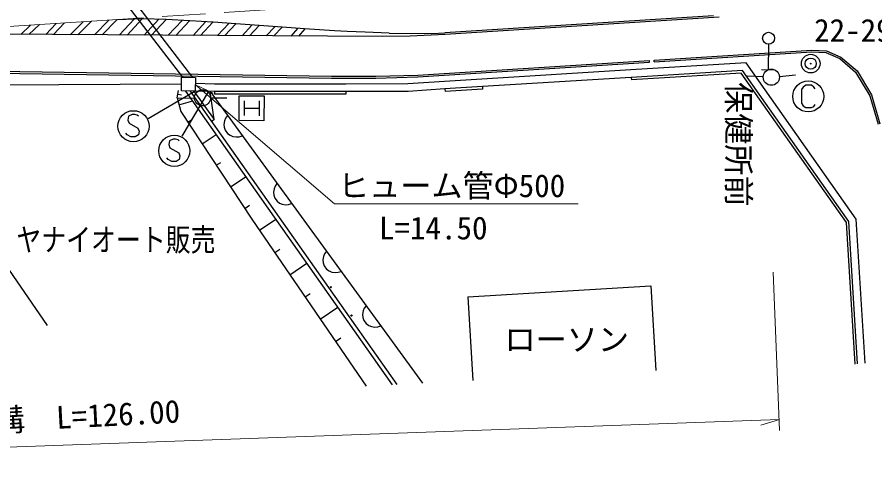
# Model space of a CAD drawing. Units: millimetres, scale not verified. Extents: x 40000 to 680000, y 20000 to 380000.
# Drawn here: x 370754 to 439641, y 242045 to 278548 of the extents above; entities that cross this region are included whole.
import ezdxf
from ezdxf.enums import TextEntityAlignment as Align

# ---------------------------------------------------------------- set-up
doc = ezdxf.new("R2010")
doc.units = ezdxf.units.MM
doc.header["$LTSCALE"] = 1000
doc.linetypes.add('CHAIN', pattern=[18.5, 12, -1.5, 3.5, -1.5])
for name, color, linetype, lineweight in [('M-BGD', 7, 'Continuous', 25), ('M-BGD-EXST', 7, 'Continuous', 25), ('M-BMK', 2, 'CHAIN', 13), ('M-BMK-SRVR', 3, 'Continuous', 25), ('M-STR-HTXT', 7, 'Continuous', 13)]:
    doc.layers.add(name, color=color, linetype=linetype, lineweight=lineweight)
doc.styles.add('ＭＳ ゴシック', font='')
doc.styles.get('ＭＳ ゴシック').set_extended_font_data('MS Gothic')

msp = doc.modelspace()

# ---------------------------------------------------------------- linework, layer by layer
at = {"layer": 'M-BGD'}
for p, q in [((375995, 285218), (384836, 273716)), ((375973, 284221), (384039, 273726)), ((376970, 277129), (378114, 278320)), ((378779, 278362), (377590, 277125)), ((380826, 278403), (378829, 278347)), ((378964, 277117), (380159, 278384)), ((380794, 278402), (379579, 277113)), ((382728, 278349), (380826, 278403)), ((380945, 277104), (382113, 278366)), ((382710, 278349), (381555, 277101)), ((384626, 278263), (382728, 278349)), ((426689, 278664), (405112, 277299)), ((427147, 278543), (405120, 277149)), ((371836, 277915), (371049, 277166)), ((372537, 277960), (371697, 277162)), ((373894, 278047), (373044, 277153)), ((374555, 278090), (373662, 277150)), ((376043, 278186), (375001, 277141)), ((376722, 278230), (375633, 277137)), ((384007, 278291), (382888, 277092)), ((384598, 278265), (383500, 277089)), ((386506, 278135), (384626, 278263)), ((384877, 277080), (385888, 278177)), ((386464, 278138), (385486, 277076)), ((388321, 278009), (386506, 278135)), ((386832, 277068), (387742, 278049)), ((388318, 278009), (387442, 277064)), ((390180, 277875), (388321, 278009)), ((389607, 277916), (388813, 277056)), ((390181, 277875), (389422, 277052)), ((392033, 277742), (390180, 277875)), ((390765, 277044), (391456, 277784)), ((392033, 277742), (391377, 277040)), ((393833, 277612), (392033, 277742)), ((393291, 277652), (392747, 277031)), ((400089, 276986), (368815, 277180)), ((393854, 277611), (393342, 277028)), ((396230, 277454), (393833, 277612)), ((397265, 277405), (396230, 277454)), ((398693, 277339), (397265, 277405)), ((400622, 277269), (398693, 277339)), ((402326, 277018), (400089, 276986)), ((400622, 277269), (404053, 277249)), ((405120, 277149), (402326, 277018)), ((404053, 277249), (405112, 277299)), ((431103, 276373), (431086, 274333)), ((421916, 275099), (434585, 275909)), ((421926, 274949), (434586, 275758)), ((434585, 275909), (435745, 275850)), ((434586, 275758), (435711, 275701)), ((435711, 275701), (436839, 275221)), ((435745, 275850), (436919, 275349)), ((402922, 273900), (421543, 275075)), ((402929, 273750), (421553, 274926)), ((429304, 274885), (420042, 274308)), ((421553, 274926), (421543, 275075)), ((421926, 274949), (421916, 275099)), ((438146, 262336), (429304, 274885)), ((436839, 275221), (438092, 274138)), ((436919, 275349), (438209, 274236)), ((365723, 274254), (395990, 273813)), ((420042, 274308), (408085, 273571)), ((429006, 274265), (420079, 273709)), ((437557, 262130), (429006, 274265)), ((430546, 274338), (431626, 274329)), ((438209, 274236), (439379, 272300)), ((365724, 274104), (395988, 273663)), ((383941, 272625), (383955, 273727)), ((383955, 273727), (385077, 273713)), ((385077, 273713), (385063, 272610)), ((395988, 273663), (399558, 273653)), ((395990, 273813), (399556, 273803)), ((399556, 273803), (402922, 273900)), ((399558, 273653), (402929, 273750)), ((408085, 273571), (405074, 273390)), ((420079, 273709), (408121, 272972)), ((420079, 273709), (420092, 273509)), ((428907, 274059), (420092, 273509)), ((437361, 262061), (428907, 274059)), ((430678, 273752), (429379, 273803)), ((431974, 273788), (433268, 273912)), ((438092, 274138), (439240, 272240)), ((383948, 273164), (360855, 273059)), ((386610, 273170), (385071, 273213)), ((397144, 273173), (386610, 273170)), ((402143, 273183), (397144, 273173)), ((405074, 273390), (402143, 273183)), ((408121, 272972), (405110, 272791)), ((408121, 272972), (408133, 272773)), ((360214, 272561), (373161, 253791)), ((383606, 272062), (383720, 272663)), ((383663, 272363), (383946, 272309)), ((385063, 272610), (383941, 272625)), ((400911, 249029), (384297, 272620)), ((401264, 249048), (384667, 272615)), ((384950, 272612), (386586, 270320)), ((386594, 272570), (385063, 272613)), ((386586, 270320), (386246, 272580)), ((386246, 272580), (403319, 249161)), ((397144, 272573), (386611, 272570)), ((386611, 272570), (386611, 272370)), ((397145, 272373), (386611, 272370)), ((397144, 272573), (397145, 272373)), ((402165, 272583), (397146, 272573)), ((405116, 272791), (402165, 272583)), ((405110, 272791), (405122, 272591)), ((408133, 272773), (405122, 272591)), ((439240, 272240), (439896, 269959)), ((439379, 272300), (440043, 269990)), ((383606, 272062), (383898, 270981)), ((384994, 272054), (383695, 272006)), ((383752, 271522), (384860, 271821)), ((386293, 272077), (387593, 272077)), ((383898, 270981), (389604, 262329)), ((384469, 270116), (384795, 270331)), ((386586, 270320), (386384, 270178)), ((387409, 270223), (387366, 269944)), ((387500, 270438), (387409, 270223)), ((387647, 270644), (387500, 270438)), ((387366, 269944), (387387, 269711)), ((387387, 269711), (387463, 269470)), ((387463, 269470), (387652, 269212)), ((385610, 268385), (386750, 269137)), ((387652, 269212), (387858, 269065)), ((387858, 269065), (388073, 268974)), ((388073, 268974), (388353, 268931)), ((388353, 268931), (388585, 268952)), ((388585, 268952), (388826, 269028)), ((386751, 266655), (387109, 266891)), ((387893, 264924), (389138, 265746)), ((391383, 264779), (391339, 264499)), ((391473, 264993), (391383, 264779)), ((391620, 265200), (391473, 264993)), ((391339, 264499), (391360, 264267)), ((391360, 264267), (391437, 264026)), ((391437, 264026), (391625, 263767)), ((389034, 263194), (389423, 263451)), ((391625, 263767), (391832, 263621)), ((391832, 263621), (392046, 263530)), ((392046, 263530), (392326, 263486)), ((392326, 263486), (392558, 263507)), ((392558, 263507), (392799, 263584)), ((389604, 262329), (398794, 248912)), ((390215, 261437), (391536, 262342)), ((438055, 250697), (437361, 262061)), ((438254, 250713), (437557, 262130)), ((438853, 250762), (438146, 262336)), ((391437, 259654), (391840, 259930)), ((395593, 259755), (395447, 259549)), ((395356, 259334), (395312, 259055)), ((395312, 259055), (395333, 258822)), ((395447, 259549), (395356, 259334)), ((392658, 257870), (394025, 258807)), ((395333, 258822), (395410, 258581)), ((395410, 258581), (395599, 258323)), ((395599, 258323), (395805, 258176)), ((395805, 258176), (396020, 258085)), ((396020, 258085), (396299, 258042)), ((396299, 258042), (396531, 258063)), ((396531, 258063), (396772, 258140)), ((406958, 256100), (421643, 256989)), ((421643, 256989), (422054, 250194)), ((393879, 256087), (394297, 256373)), ((406958, 256100), (407364, 249384)), ((395101, 254304), (396514, 255272)), ((398547, 254960), (398503, 254681)), ((398638, 255175), (398547, 254960)), ((398785, 255381), (398638, 255175)), ((398503, 254681), (398524, 254449)), ((398524, 254449), (398601, 254208)), ((398601, 254208), (398790, 253949)), ((398790, 253949), (398996, 253802)), ((398996, 253802), (399210, 253711)), ((399210, 253711), (399490, 253667)), ((399490, 253667), (399722, 253688)), ((399722, 253688), (399963, 253765)), ((396322, 252520), (396753, 252816))]:
    msp.add_line(p, q, dxfattribs=at)
for centre, radius in [((431108, 276853), 480), ((431327, 273726), 650), ((385643, 272077), 650), ((395945, 256874), 50), ((397612, 254589), 50)]:
    msp.add_circle(centre, radius, dxfattribs=at)
at = {"layer": 'M-BGD-EXST'}
for p, q in [((433894, 272936), (433744, 272736)), ((434094, 273086), (433894, 272936)), ((434544, 273086), (434094, 273086)), ((434744, 272936), (434544, 273086)), ((434844, 272786), (434744, 272936)), ((381264, 270413), (384970, 272571)), ((384001, 269006), (386112, 272555)), ((388577, 270245), (388594, 272245)), ((388594, 272245), (390594, 272228)), ((390594, 272228), (390577, 270228)), ((433744, 272736), (433744, 271636)), ((388991, 271842), (388980, 270642)), ((390191, 271831), (390180, 270631)), ((433744, 271636), (433894, 271436)), ((433894, 271436), (434094, 271286)), ((434744, 271386), (434844, 271536)), ((379995, 270741), (379695, 270591)), ((380195, 270741), (379995, 270741)), ((380395, 270691), (380195, 270741)), ((388986, 271242), (390185, 271231)), ((434094, 271286), (434544, 271286)), ((434544, 271286), (434744, 271386)), ((379695, 270591), (379645, 270291)), ((379645, 270291), (379745, 270041)), ((379745, 270041), (380445, 269641)), ((380495, 270591), (380395, 270691)), ((390577, 270228), (388577, 270245)), ((380445, 269641), (380545, 269391)), ((380545, 269391), (380495, 269091)), ((379595, 269091), (379495, 269241)), ((379895, 268941), (379595, 269091)), ((380245, 268941), (379895, 268941)), ((380495, 269091), (380245, 268941)), ((383277, 268763), (382977, 268613)), ((383477, 268763), (383277, 268763)), ((383677, 268713), (383477, 268763)), ((383777, 268613), (383677, 268713)), ((382977, 268613), (382927, 268313)), ((382927, 268313), (383027, 268063)), ((383027, 268063), (383727, 267663)), ((383727, 267663), (383827, 267413)), ((383827, 267413), (383777, 267113)), ((382877, 267113), (382777, 267263)), ((383177, 266963), (382877, 267113)), ((383527, 266963), (383177, 266963)), ((383777, 267113), (383527, 266963))]:
    msp.add_line(p, q, dxfattribs=at)
for centre in [(434294, 272186), (380095, 269791), (383377, 267813)]:
    msp.add_circle(centre, 1250, dxfattribs=at)
at = {"layer": 'M-BMK'}
msp.add_line((565515, 290401), (317088, 274385), dxfattribs=at)
at = {"layer": 'M-BMK-SRVR'}
for radius in [750, 450, 30]:
    msp.add_circle((434491, 274818), radius, dxfattribs=at)
at = {"layer": 'M-STR-HTXT'}
for p, q in [((385091, 273108), (386503, 272450)), ((385091, 273108), (396233, 263555)), ((396233, 263555), (415802, 263555)), ((431477, 258076), (431973, 245370)), ((314792, 242045), (431977, 246259)), ((431977, 246259), (430492, 245789))]:
    msp.add_line(p, q, dxfattribs=at)

# ---------------------------------------------------------------- texts
at = {"layer": 'M-BGD', "style": 'ＭＳ ゴシック'}
msp.add_text('保健所前', height=1833, rotation=270, dxfattribs=at).set_placement((427230, 273333), align=Align.BOTTOM_LEFT)
at = {"layer": 'M-BGD', "style": 'ＭＳ ゴシック', "width": 0.8}
msp.add_text('ヤナイオート販売', height=1833, dxfattribs=at).set_placement((370688, 259215), align=Align.BOTTOM_LEFT)
at = {"layer": 'M-BGD', "style": 'ＭＳ ゴシック'}
msp.add_text('ローソン', height=1833, dxfattribs=at).set_placement((409893, 251213), align=Align.BOTTOM_LEFT)
at = {"layer": 'M-BMK-SRVR', "style": 'ＭＳ ゴシック'}
msp.add_text('22-29-0-3', height=1833, dxfattribs=at).set_placement((434760, 276027), align=Align.BOTTOM_LEFT)
at = {"layer": 'M-STR-HTXT', "style": 'ＭＳ ゴシック'}
for s, p in [('ヒューム管Φ500', (396528, 263549)), ('L=14.50', (399807, 260159))]:
    msp.add_text(s, height=1833, dxfattribs=at).set_placement(p, align=Align.BOTTOM_LEFT)
msp.add_text('側溝\u3000L=126.00', height=1833, rotation=3, dxfattribs=at).set_placement((366465, 244550), align=Align.BOTTOM_LEFT)

doc.saveas('drawing.dxf')
